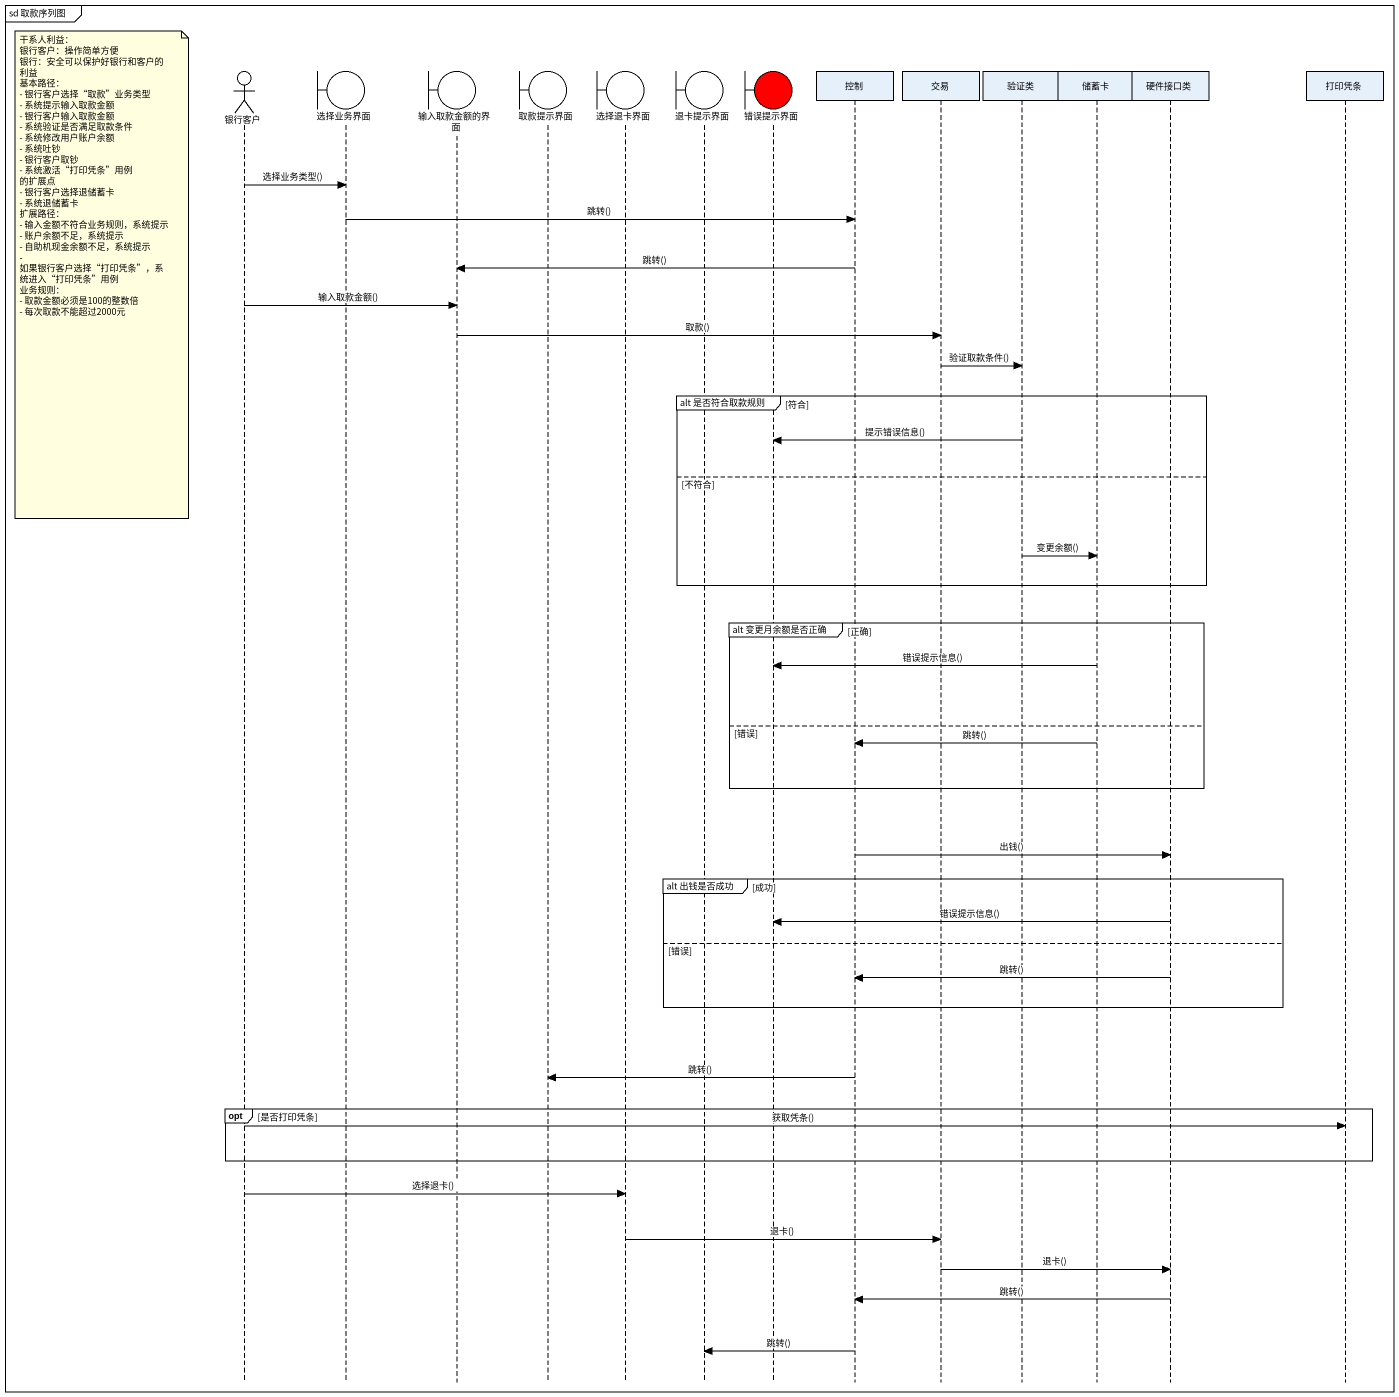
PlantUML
@startuml
mainframe sd 取款序列图
hide footbox
actor 银行客户
boundary 选择业务界面
boundary 输入取款金额的界面
boundary 取款提示界面
boundary 选择退卡界面
boundary 退卡提示界面
boundary 错误提示界面 #FF0000
participant 控制
participant 交易
participant 验证类
participant 储蓄卡
participant 硬件接口类
participant 打印凭条

银行客户 -> 选择业务界面 : 选择业务类型()
选择业务界面 -> 控制 : 跳转()
控制 -> 输入取款金额的界面 : 跳转()
note left of 银行客户
  干系人利益：
  银行客户：操作简单方便
  银行：安全可以保护好银行和客户的利益
  基本路径：
  - 银行客户选择“取款”业务类型
  - 系统提示输入取款金额
  - 银行客户输入取款金额
  - 系统验证是否满足取款条件
  - 系统修改用户账户余额
  - 系统吐钞
  - 银行客户取钞
  - 系统激活“打印凭条”用例 的扩展点
  - 银行客户选择退储蓄卡
  - 系统退储蓄卡
  扩展路径：
  - 输入金额不符合业务规则，系统提示
  - 账户余额不足，系统提示
  - 自助机现金余额不足，系统提示
  - 如果银行客户选择“打印凭条”，系统进入“打印凭条”用例
  业务规则：
  - 取款金额必须是100的整数倍
  - 每次取款不能超过2000元
end note
银行客户 -> 输入取款金额的界面 : 输入取款金额()
输入取款金额的界面 -> 交易 : 取款()
交易 -> 验证类 : 验证取款条件()
group alt 是否符合取款规则 [符合]
  验证类 -> 错误提示界面 : 提示错误信息()
else 不符合
  验证类 -> 储蓄卡 : 变更余额()
end
group alt 变更月余额是否正确 [正确]
  储蓄卡 -> 错误提示界面 : 错误提示信息()
else 错误
  储蓄卡 -> 控制 : 跳转()
end
控制 -> 硬件接口类 : 出钱()
group alt 出钱是否成功 [成功]
  硬件接口类 -> 错误提示界面 : 错误提示信息()
else 错误
  硬件接口类 -> 控制 : 跳转()
end
控制 -> 取款提示界面 : 跳转()
opt 是否打印凭条
  银行客户 -> 打印凭条 : 获取凭条()
end
银行客户 -> 选择退卡界面 : 选择退卡()
选择退卡界面 -> 交易 : 退卡()
交易 -> 硬件接口类 : 退卡()
硬件接口类 -> 控制 : 跳转()
控制 -> 退卡提示界面 : 跳转()
@enduml
